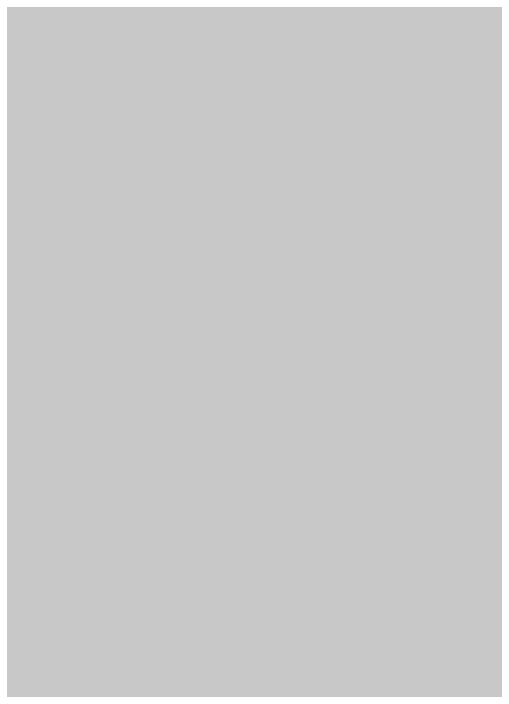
# Model space of a CAD drawing. Header units: inches. Extents: x -4294 to -464, y 9706 to 12475.
# Drawn here: x -2481 to -2476.11, y 11158.58 to 11165.44 of the extents above; entities that cross this region are included whole.
import ezdxf

# ---------------------------------------------------------------- set-up
doc = ezdxf.new("R2010")
doc.units = ezdxf.units.IN
doc.header["$MEASUREMENT"] = 0
doc.layers.add('0-1', color=7, linetype='Continuous', lineweight=5)
doc.layers.add('A-FLOR-PATT-2', color=251, linetype='Continuous', lineweight=9)

# ---------------------------------------------------------------- blocks, each defined once
blk = doc.blocks.new('CTR - 1st Phase - Shell_rvt-1-FLOOR PLAN - 1ST FLOOR')
at = {"layer": 'A-FLOR-PATT-2'}
h = blk.add_hatch(dxfattribs=at)
h.set_pattern_fill('FP_10', color=256, style=0, pattern_type=2)
h.set_pattern_definition([(0, (0, 3.512), (19.2, 4.799), [1.584, -12.816, 1.584, -12.816, -76.8]), (0, (0, 3.512), (19.2, 4.799), [-28.8, 1.584, -27.216, 1.584, -12.816, -33.6]), (0, (0, 3.512), (19.2, 4.799), [-72, 1.584, -8.016, 1.584, -22.416]), (120.004, (7.2, 5.912), (-13.756915, 14.2249953), [1.584, -12.815, 1.584, -12.815, -76.791]), (120.004, (7.2, 5.912), (-13.756915, 14.2249953), [-28.797, 1.584, -27.213, 1.584, -12.815, -33.596]), (120.004, (7.2, 5.912), (-13.756915, 14.2249953), [-71.992, 1.584, -8.015, 1.584, -22.413]), (239.996, (9.6, 15.51), (-5.4429063, -19.0247097), [1.584, -12.815, 1.584, -12.815, -76.791]), (239.996, (9.6, 15.51), (-5.4429063, -19.0247097), [-28.797, 1.584, -27.213, 1.584, -12.815, -33.596]), (239.996, (9.6, 15.51), (-5.4429063, -19.0247097), [-71.992, 1.584, -8.015, 1.584, -22.413])])
h.paths.add_polyline_path([(-2453.1082, 11072.8135), (-2452.995, 11072.4275), (-2453.0943, 11072.7681)], flags=0)
h.paths.add_polyline_path([(-2445.8842, 11053.7377), (-2439.3579, 11058.0116), (-2439.0301, 11060.3713), (-2438.5831, 11061.7581), (-2438.0447, 11062.9621), (-2437.0694, 11064.8298), (-2436.3099, 11066.2822), (-2435.6795, 11067.6872), (-2434.884, 11069.4822), (-2433.9963, 11071.0334), (-2433.0804, 11072.1022), (-2431.6309, 11073.2029), (-2430.7653, 11073.6871), (-2429.8194, 11074.1031), (-2427.3916, 11074.9241), (-2426.0948, 11075.1446), (-2425.302, 11075.2269), (-2423.5274, 11075.2297), (-2422.43, 11075.1213), (-2419.1186, 11074.6019), (-2419.1011, 11074.6524), (-2418.9854, 11074.6614), (-2419.0096, 11074.7615), (-2418.8373, 11074.7995), (-2418.8373, 11074.8298), (-2418.6208, 11074.8511), (-2418.3824, 11074.7995), (-2418.3638, 11074.8476), (-2417.6242, 11074.7208), (-2417.5775, 11074.7378), (-2416.6813, 11074.6088), (-2416.1964, 11074.5785), (-2415.9529, 11074.6436), (-2415.5269, 11074.6669), (-2415.0959, 11074.6661), (-2414.2893, 11074.2551), (-2409.6166, 11077.2894), (-2478.3277, 11077.2894), (-2473.9239, 11072.7153), (-2473.6426, 11073.1015), (-2473.4208, 11073.212), (-2473.307, 11073.2351), (-2473.1157, 11073.4097), (-2471.8045, 11073.9083), (-2471.283, 11074.082), (-2471.2346, 11074.0657), (-2470.7549, 11074.2116), (-2470.1817, 11074.3416), (-2469.6251, 11074.4523), (-2467.2978, 11074.4681), (-2467.1332, 11074.4596), (-2466.5977, 11074.5355), (-2466.3876, 11074.6314), (-2464.8901, 11075.0321), (-2464.1013, 11075.104), (-2463.4315, 11075.0821), (-2459.5498, 11074.7282), (-2458.588, 11074.8236), (-2456.7861, 11075.0567), (-2456.0187, 11074.9806), (-2455.5072, 11074.8612), (-2455.4099, 11074.8776), (-2454.8956, 11074.6778), (-2454.2301, 11074.2527), (-2453.4487, 11073.3852), (-2453.0696, 11072.7212), (-2452.5742, 11071.4006), (-2452.229, 11070.0863), (-2451.7624, 11068.3872), (-2451.373, 11067.2957), (-2451.305, 11067.1465), (-2451.1585, 11066.7282), (-2451.0513, 11066.6616), (-2451.0869, 11064.4787), (-2451.197, 11064.0842), (-2451.442, 11063.4824), (-2451.5226, 11063.2426), (-2451.8524, 11062.2734), (-2451.9633, 11062.1125), (-2452.0234, 11061.9885), (-2452.2348, 11061.4616), (-2452.5281, 11060.1999), (-2452.8273, 11059.0411), (-2453.2751, 11057.864), (-2454.0938, 11056.5804), (-2454.3138, 11056.3528), (-2452.7645, 11056.7347), (-2450.9564, 11056.7347), (-2449.2009, 11056.302), (-2447.6, 11055.4618), (-2446.2466, 11054.2628)], flags=0)
h.paths.add_polyline_path([(-2439.34, 11057.9875), (-2439.333, 11058.0403), (-2439.3399, 11057.9928)], flags=0)
h.paths.add_polyline_path([(-2452.3377, 11061.1752), (-2452.2933, 11061.2486), (-2452.3361, 11061.1814)], flags=0)
h.paths.add_polyline_path([(-2452.3531, 11062.8651), (-2452.071, 11063.2426), (-2451.9353, 11063.2835), (-2452.1282, 11063.2197), (-2452.2348, 11063.1271), (-2452.3377, 11062.8992)], flags=0)
h.paths.add_polyline_path([(-2452.0181, 11063.2792), (-2452.0181, 11063.3544), (-2452.071, 11063.3032), (-2452.0183, 11063.2793)], flags=0)
h.paths.add_polyline_path([(-2452.0547, 11063.4288), (-2452.1874, 11063.3812), (-2452.1137, 11063.349), (-2452.0699, 11063.4081)], flags=0)
h.paths.add_polyline_path([(-2451.8524, 11063.2884), (-2451.8731, 11063.4024), (-2451.8524, 11063.4426), (-2451.866, 11063.4884), (-2451.8731, 11063.5462), (-2452.1469, 11063.5637), (-2452.0699, 11063.4418), (-2451.8705, 11063.2998)], flags=0)
h.paths.add_polyline_path([(-2452.1302, 11063.4931), (-2452.041, 11063.5522), (-2452.0547, 11063.4943), (-2452.1282, 11063.4931)], flags=0)
h.paths.add_polyline_path([(-2451.4094, 11063.6904), (-2451.4094, 11063.849), (-2451.3908, 11063.8215), (-2451.4002, 11063.7554)], flags=0)
h.paths.add_polyline_path([(-2462.1449, 11073.1044), (-2462.1212, 11073.1536), (-2462.1754, 11073.1187)], flags=0)
h.paths.add_polyline_path([(-2458.067, 11074.5111), (-2457.5456, 11074.6005), (-2457.704, 11074.5878), (-2458.0359, 11074.5171)], flags=0)
h.paths.add_polyline_path([(-2484.3237, 11113.2894), (-2354.1797, 11113.2894), (-2281.7267, 11160.3394), (-2373.3737, 11160.3394), (-2373.3737, 11241.3894), (-2369.1237, 11241.3894), (-2369.1237, 11277.2894), (-2407.7112, 11277.2894), (-2407.7112, 11276.7894), (-2445.7362, 11276.7894), (-2445.7362, 11277.2894), (-2484.3237, 11277.2894), (-2484.3237, 11117.8142)], flags=0)
h.paths.add_polyline_path([(-2520.3237, 11121.4275), (-2520.3237, 11164.5894), (-2543.9237, 11164.5894), (-2543.9237, 11160.3394), (-2557.3472, 11160.3394), (-2543.9237, 11146.2312)], flags=0)
h.paths.add_polyline_path([(-2215.5237, 11203.3307), (-2101.6336, 11277.2894), (-2138.9112, 11277.2894), (-2138.9112, 11276.7894), (-2176.9362, 11276.7894), (-2176.9362, 11277.2894), (-2215.5237, 11277.2894)], flags=0)
h.paths.add_polyline_path([(-2637.9237, 11245.0258), (-2637.9237, 11277.2894), (-2668.6215, 11277.2894)], flags=0)

msp = doc.modelspace()

# ---------------------------------------------------------------- block references
at = {"layer": '0-1'}
msp.add_blockref('CTR - 1st Phase - Shell_rvt-1-FLOOR PLAN - 1ST FLOOR', (0, 0), dxfattribs=at)

doc.saveas('drawing.dxf')
